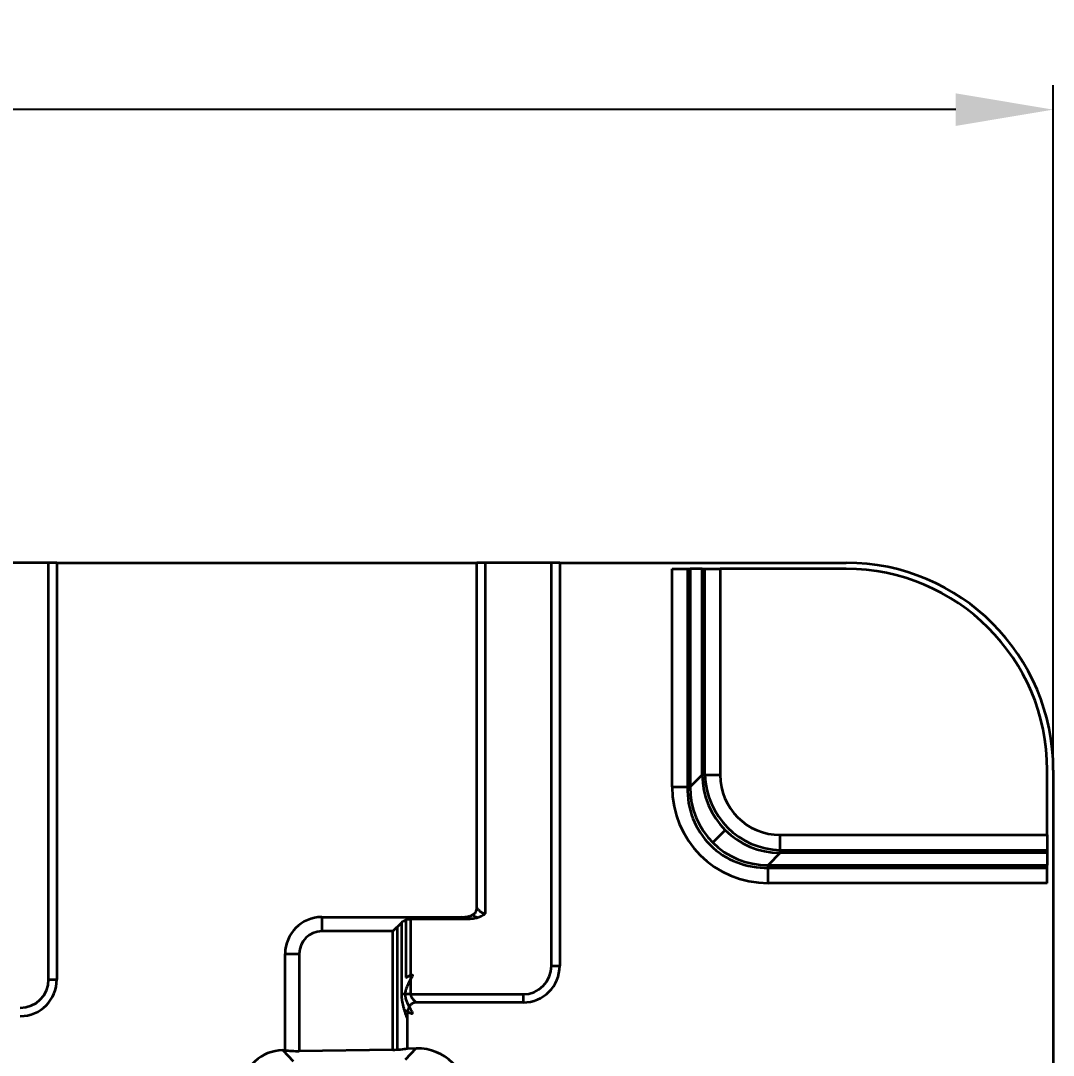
# Model space of a CAD drawing. Header units: millimetres. Extents: x 83 to 1196, y -164 to 735.
# Drawn here: x 344.3 to 428.9, y 135.7 to 220.5 of the extents above; entities that cross this region are included whole.
import ezdxf

# ---------------------------------------------------------------- set-up
doc = ezdxf.new("R2010")
doc.units = ezdxf.units.MM
doc.layers.add('1', color=7, linetype='Continuous', true_color=0xffffff)
doc.layers.add('dim', color=82, linetype='Continuous', lineweight=9)
doc.styles.get("Standard").update_dxf_attribs({"font": ''})
doc.styles.get('Standard').set_extended_font_data('Microsoft YaHei')
doc.dimstyles.get("Standard").update_dxf_attribs({"dimscale": 4, "dimtxt": 0.18, "dimasz": 0.18, "dimexe": 0.18, "dimexo": 0.0625, "dimgap": 0.09, "dimtad": 0, "dimzin": 0, "dimdsep": 46, "dimtxsty": 'Standard', "dimcen": 0.09, "dimadec": 0, "dimazin": 0, "dimtfac": 1, "dimtofl": 0, "dimtmove": 0, "dimatfit": 3, "dimfxl": 0, "dimtolj": 1, "dimtzin": 0, "dimarcsym": 0})

# ---------------------------------------------------------------- blocks, each defined once
blk = doc.blocks.new('*D4')
at = {"layer": 'Defpoints', "color": 0, "lineweight": 18, "transparency": 16777216}
for p in [(428.939, 213.193), (128.939, 149.782), (428.939, 149.782)]:
    blk.add_point(p, dxfattribs=at)
at = {"layer": 'dim', "color": 0, "lineweight": -2, "transparency": 16777216}
for p, q in [((128.939, 151.781), (128.939, 215.192)), ((428.939, 151.781), (428.939, 215.192)), ((136.939, 213.193), (247.251, 213.193)), ((420.939, 213.193), (310.627, 213.193))]:
    blk.add_line(p, q, dxfattribs=at)
at = {"layer": 'dim', "color": 0, "lineweight": 18, "transparency": 16777216}
for points in [[(136.939, 214.527), (136.939, 211.86), (128.939, 213.193)], [(420.939, 214.527), (420.939, 211.86), (428.939, 213.193)]]:
    blk.add_solid(points, dxfattribs=at)
at = {"layer": 'dim', "color": 0, "lineweight": 18, "transparency": 16777216, "insert": (278.939, 213.193), "char_height": 10, "attachment_point": 5}
blk.add_mtext('\\A1;300.00{\\H6;\\S-0.10^ -0.15;}', dxfattribs=at)

msp = doc.modelspace()

# ---------------------------------------------------------------- linework, layer by layer
at = {"layer": '1', "color": 7, "linetype": 'Continuous', "lineweight": 35}
for p, q in [((346.54, 176.041), (341.093, 176.041)), ((347.216, 176.041), (346.54, 176.041)), ((346.54, 141.874), (346.54, 176.041)), ((347.216, 176.041), (381.657, 176.041)), ((347.216, 176.041), (347.216, 141.874)), ((381.657, 147.76), (381.657, 176.041)), ((382.333, 176.041), (381.657, 176.041)), ((387.78, 176.041), (382.333, 176.041)), ((382.333, 176.041), (382.333, 147.282)), ((388.457, 176.041), (387.78, 176.041)), ((387.78, 142.989), (387.78, 176.041)), ((388.457, 176.041), (411.939, 176.041)), ((388.457, 176.041), (388.457, 142.989)), ((397.68, 175.541), (399.158, 175.541)), ((397.68, 157.661), (397.68, 175.541)), ((398.939, 175.541), (398.939, 157.661)), ((400.149, 175.541), (399.158, 175.541)), ((399.158, 175.541), (399.158, 157.661)), ((400.149, 175.541), (401.626, 175.541)), ((400.149, 158.652), (400.149, 175.541)), ((400.367, 158.652), (400.367, 175.541)), ((411.939, 175.541), (401.626, 175.541)), ((401.626, 175.541), (401.626, 158.652)), ((399.158, 157.661), (400.149, 158.652)), ((400.149, 158.652), (401.626, 158.652)), ((428.439, 153.728), (428.439, 159.041)), ((428.939, 159.041), (428.939, 116.041)), ((397.68, 157.661), (399.158, 157.661)), ((401.003, 153.105), (402.03, 154.132)), ((406.55, 153.728), (428.439, 153.728)), ((406.55, 152.251), (406.55, 153.728)), ((428.439, 153.728), (428.439, 152.251)), ((406.55, 152.251), (405.559, 151.259)), ((406.55, 152.469), (428.439, 152.469)), ((428.439, 152.251), (406.55, 152.251)), ((428.439, 152.251), (428.439, 151.259)), ((405.559, 149.782), (405.559, 151.259)), ((405.559, 151.259), (428.439, 151.259)), ((405.559, 151.041), (428.439, 151.041)), ((428.439, 149.782), (428.439, 151.259)), ((428.439, 149.782), (405.559, 149.782)), ((368.939, 146.989), (368.939, 145.827)), ((368.939, 146.989), (380.4, 146.989)), ((375.847, 146.764), (375.847, 142.028)), ((376.232, 146.826), (376.232, 140.665)), ((380.878, 146.826), (376.232, 146.826)), ((374.777, 145.827), (375.505, 146.555)), ((375.162, 136.13), (375.162, 146.212)), ((375.505, 140.665), (375.505, 146.555)), ((374.777, 145.827), (368.939, 145.827)), ((374.777, 136.116), (374.777, 145.827)), ((365.939, 143.989), (367.101, 143.989)), ((365.939, 136.08), (365.939, 143.989)), ((367.101, 143.989), (367.101, 136.008)), ((387.78, 142.989), (388.457, 142.989)), ((346.54, 141.874), (347.216, 141.874)), ((376.232, 140.665), (375.505, 140.665)), ((376.232, 140.665), (385.457, 140.665)), ((385.457, 139.989), (376.71, 139.989)), ((385.457, 140.665), (385.457, 139.989)), ((375.939, 138.732), (375.939, 136.221)), ((365.758, 136.078), (365.939, 136.08)), ((365.758, 136.078), (366.584, 135.188)), ((374.777, 136.116), (367.101, 136.008)), ((375.798, 135.318), (376.698, 136.232)), ((375.939, 136.221), (376.698, 136.232))]:
    msp.add_line(p, q, dxfattribs=at)
for centre, radius, start, end in [((411.939, 159.041), 17, 0, 90), ((411.939, 159.041), 16.5, 0, 90), ((368.939, 143.989), 3, 90, 180), ((368.939, 143.989), 1.838, 90, 180), ((385.457, 142.989), 2.324, 270, 0), ((385.457, 142.989), 3, 270, 0), ((344.216, 141.874), 2.324, 270, 0), ((344.216, 141.874), 3, 270, 0)]:
    msp.add_arc(centre, radius, start, end, dxfattribs=at)
for centre, major_axis, ratio, start_param, end_param in [((406.703, 158.805), (4.673, 4.673), 0.983575, 2.371274, 3.911912), ((406.968, 159.069), (-4.737, -4.737), 0.970288, 5.546018, 7.020353), ((406.703, 158.805), (-3.644, -3.644), 0.970288, 5.512866, 7.053504), ((405.804, 157.906), (-5.83, -5.83), 0.970288, 5.512866, 7.053504), ((405.539, 157.641), (-4.737, -4.737), 0.970288, 5.479748, 7.086623), ((405.804, 157.906), (4.801, 4.801), 0.957354, 2.371274, 3.911912), ((365.905, 132.525), (2.449, -2.635), 0.972907, 2.420504, 3.862681), ((367.101, 136.29), (1.6, 0.023), 0.176308, 3.897073, 4.709829), ((374.777, 136.398), (1.6, 0.023), 0.176308, 4.709829, 5.522584), ((376.628, 131.965), (-3.04, -3.084), 0.969883, 2.36445, 3.918735)]:
    msp.add_ellipse(centre, major_axis=major_axis, ratio=ratio, start_param=start_param, end_param=end_param, dxfattribs=at)
for points, knots in [([(380.4, 146.989), (380.469, 146.989), (380.538, 146.991), (380.675, 147), (380.744, 147.007), (380.879, 147.028), (380.946, 147.041), (381.047, 147.066), (381.08, 147.076), (381.146, 147.097), (381.179, 147.109), (381.243, 147.136), (381.275, 147.15), (381.321, 147.175), (381.336, 147.184), (381.366, 147.202), (381.38, 147.211), (381.423, 147.242), (381.477, 147.285), (381.523, 147.337), (381.554, 147.379), (381.564, 147.394), (381.581, 147.424), (381.59, 147.439), (381.612, 147.486), (381.623, 147.519), (381.637, 147.569), (381.641, 147.586), (381.647, 147.621), (381.649, 147.638), (381.655, 147.69), (381.657, 147.725), (381.657, 147.76)], [0, 0, 0, 0, 0.125, 0.125, 0.25, 0.25, 0.375, 0.375, 0.4375, 0.4375, 0.5, 0.5, 0.5625, 0.5625, 0.59375, 0.59375, 0.625, 0.625, 0.6875, 0.75, 0.75, 0.78125, 0.78125, 0.8125, 0.8125, 0.875, 0.875, 0.90625, 0.90625, 0.9375, 0.9375, 1, 1, 1, 1]), ([(381.657, 147.76), (381.701, 147.706), (381.746, 147.653), (381.818, 147.576), (381.843, 147.55), (381.893, 147.501), (381.919, 147.478), (381.973, 147.432), (382.001, 147.41), (382.046, 147.38), (382.061, 147.37), (382.092, 147.352), (382.108, 147.343), (382.156, 147.319), (382.19, 147.306), (382.234, 147.294), (382.243, 147.292), (382.261, 147.289), (382.288, 147.284), (382.315, 147.282), (382.333, 147.282)], [0, 0, 0, 0, 0.25, 0.25, 0.375, 0.375, 0.5, 0.5, 0.625, 0.625, 0.6875, 0.6875, 0.75, 0.75, 0.875, 0.875, 0.90625, 0.90625, 0.9375, 1, 1, 1, 1]), ([(375.505, 146.555), (375.551, 146.6), (375.601, 146.64), (375.683, 146.691), (375.712, 146.707), (375.757, 146.728), (375.772, 146.735), (375.802, 146.747), (375.818, 146.753), (375.896, 146.781), (375.96, 146.798), (376.044, 146.812), (376.061, 146.814), (376.095, 146.818), (376.112, 146.82), (376.164, 146.824), (376.198, 146.826), (376.232, 146.826)], [0, 0, 0, 0, 0.25, 0.25, 0.375, 0.375, 0.4375, 0.4375, 0.5, 0.5, 0.75, 0.75, 0.8125, 0.8125, 0.875, 0.875, 1, 1, 1, 1]), ([(380.878, 146.826), (380.797, 146.852), (380.716, 146.879), (380.557, 146.933), (380.478, 146.961), (380.4, 146.989)], [0, 0, 0, 0, 0.5, 0.5, 1, 1, 1, 1]), ([(382.333, 147.282), (382.332, 147.281), (382.33, 147.279), (382.328, 147.277), (382.326, 147.275), (382.322, 147.271), (382.313, 147.262), (382.292, 147.242), (382.273, 147.226), (382.235, 147.194), (382.209, 147.174), (382.129, 147.117), (382.073, 147.083), (381.986, 147.039), (381.941, 147.018), (381.896, 146.998), (381.865, 146.986), (381.85, 146.98), (381.773, 146.952), (381.711, 146.932), (381.585, 146.899), (381.522, 146.885), (381.395, 146.863), (381.331, 146.853), (381.138, 146.832), (381.009, 146.826), (380.878, 146.826)], [0, 0, 0, 0, 0.003906, 0.003906, 0.007812, 0.007812, 0.015625, 0.03125, 0.0625, 0.0625, 0.125, 0.125, 0.25, 0.25, 0.3125, 0.34375, 0.34375, 0.375, 0.375, 0.5, 0.5, 0.625, 0.625, 0.75, 0.75, 1, 1, 1, 1]), ([(381.304, 147.166), (381.395, 147.116), (381.494, 147.064), (381.651, 146.991), (381.703, 146.968), (381.756, 146.947)], [0, 0, 0, 0, 0.677318, 0.677318, 1, 1, 1, 1]), ([(375.847, 142.028), (375.872, 142.041), (375.896, 142.055), (375.985, 142.105), (376.047, 142.139), (376.21, 142.227), (376.293, 142.265), (376.361, 142.265), (376.373, 142.256), (376.379, 142.218), (376.373, 142.189), (376.345, 142.115), (376.322, 142.069), (376.267, 141.964), (376.235, 141.906), (376.127, 141.713), (376.042, 141.564), (375.925, 141.313), (375.888, 141.225), (375.827, 141.04), (375.802, 140.942), (375.774, 140.742), (375.772, 140.639), (375.792, 140.437), (375.814, 140.339), (375.9, 140.055), (375.983, 139.887), (376.103, 139.659), (376.143, 139.588), (376.217, 139.456), (376.251, 139.395), (376.339, 139.232), (376.377, 139.149), (376.377, 139.082), (376.368, 139.069), (376.33, 139.063), (376.302, 139.069), (376.19, 139.112), (376.082, 139.172), (375.884, 139.283), (375.808, 139.326), (375.726, 139.369)], [0, 0, 0, 0, 0.014506, 0.014506, 0.055417, 0.055417, 0.137239, 0.137239, 0.17815, 0.17815, 0.219061, 0.219061, 0.259972, 0.259972, 0.300883, 0.300883, 0.382706, 0.382706, 0.423617, 0.423617, 0.464528, 0.464528, 0.505439, 0.505439, 0.54635, 0.54635, 0.628172, 0.628172, 0.669083, 0.669083, 0.709995, 0.709995, 0.791817, 0.791817, 0.832728, 0.832728, 0.873639, 0.873639, 0.955461, 0.955461, 1, 1, 1, 1]), ([(375.939, 138.732), (375.912, 138.807), (375.885, 138.883), (375.833, 139.036), (375.807, 139.113), (375.757, 139.269), (375.733, 139.347), (375.698, 139.466), (375.686, 139.506), (375.664, 139.587), (375.654, 139.627), (375.602, 139.829), (375.567, 139.993), (375.537, 140.202), (375.531, 140.244), (375.522, 140.328), (375.518, 140.37), (375.508, 140.496), (375.505, 140.581), (375.505, 140.665)], [0, 0, 0, 0, 0.125, 0.125, 0.25, 0.25, 0.375, 0.375, 0.4375, 0.4375, 0.5, 0.5, 0.75, 0.75, 0.8125, 0.8125, 0.875, 0.875, 1, 1, 1, 1]), ([(376.71, 139.989), (376.675, 139.989), (376.641, 139.987), (376.572, 139.98), (376.538, 139.974), (376.487, 139.96), (376.47, 139.955), (376.438, 139.943), (376.406, 139.93), (376.375, 139.914), (376.345, 139.897), (376.33, 139.887), (376.288, 139.856), (376.262, 139.833), (376.226, 139.795), (376.214, 139.782), (376.192, 139.755), (376.182, 139.741), (376.152, 139.699), (376.134, 139.669), (376.101, 139.608), (376.087, 139.577), (376.067, 139.529), (376.06, 139.513), (376.048, 139.48), (376.043, 139.464), (376.026, 139.414), (376.017, 139.381), (375.991, 139.281), (375.978, 139.213), (375.958, 139.077), (375.951, 139.009), (375.944, 138.905), (375.942, 138.871), (375.94, 138.801), (375.939, 138.767), (375.939, 138.732)], [0, 0, 0, 0, 0.0625, 0.0625, 0.125, 0.125, 0.15625, 0.15625, 0.1875, 0.21875, 0.21875, 0.25, 0.25, 0.3125, 0.3125, 0.34375, 0.34375, 0.375, 0.375, 0.4375, 0.4375, 0.5, 0.5, 0.53125, 0.53125, 0.5625, 0.5625, 0.625, 0.625, 0.75, 0.75, 0.875, 0.875, 0.9375, 0.9375, 1, 1, 1, 1]), ([(376.232, 140.665), (376.232, 140.628), (376.237, 140.593), (376.251, 140.54), (376.256, 140.523), (376.269, 140.489), (376.277, 140.472), (376.293, 140.44), (376.302, 140.424), (376.32, 140.393), (376.33, 140.378), (376.36, 140.334), (376.382, 140.306), (376.428, 140.252), (376.451, 140.226), (376.5, 140.175), (376.526, 140.15), (376.603, 140.078), (376.656, 140.033), (376.71, 139.989)], [0, 0, 0, 0, 0.125, 0.125, 0.1875, 0.1875, 0.25, 0.25, 0.3125, 0.3125, 0.375, 0.375, 0.5, 0.5, 0.625, 0.625, 0.75, 0.75, 1, 1, 1, 1])]:
    msp.add_open_spline(points, degree=3, knots=knots, dxfattribs=at)

# ---------------------------------------------------------------- dimensions: what is measured, and where the dimension line sits
at = {"layer": 'dim', "lineweight": 18}
dim = msp.add_linear_dim(base=(428.939, 213.193), p1=(128.939, 149.782), p2=(428.939, 149.782), dimstyle='Standard', override={"dimtxt": 2.5, "dimasz": 2, "dimexe": 0.49975, "dimexo": 0.49975, "dimgap": 0.49975, "dimtol": 1, "dimlim": 0, "dimtp": -0.1, "dimtm": 0.15, "dimtfac": 0.6, "dimtdec": 2, "dimtolj": 1}, dxfattribs=at)
dim.commit()
dim.dimension.update_dxf_attribs({"geometry": '*D4', "text_midpoint": (278.939, 213.193)})

doc.saveas('drawing.dxf')
